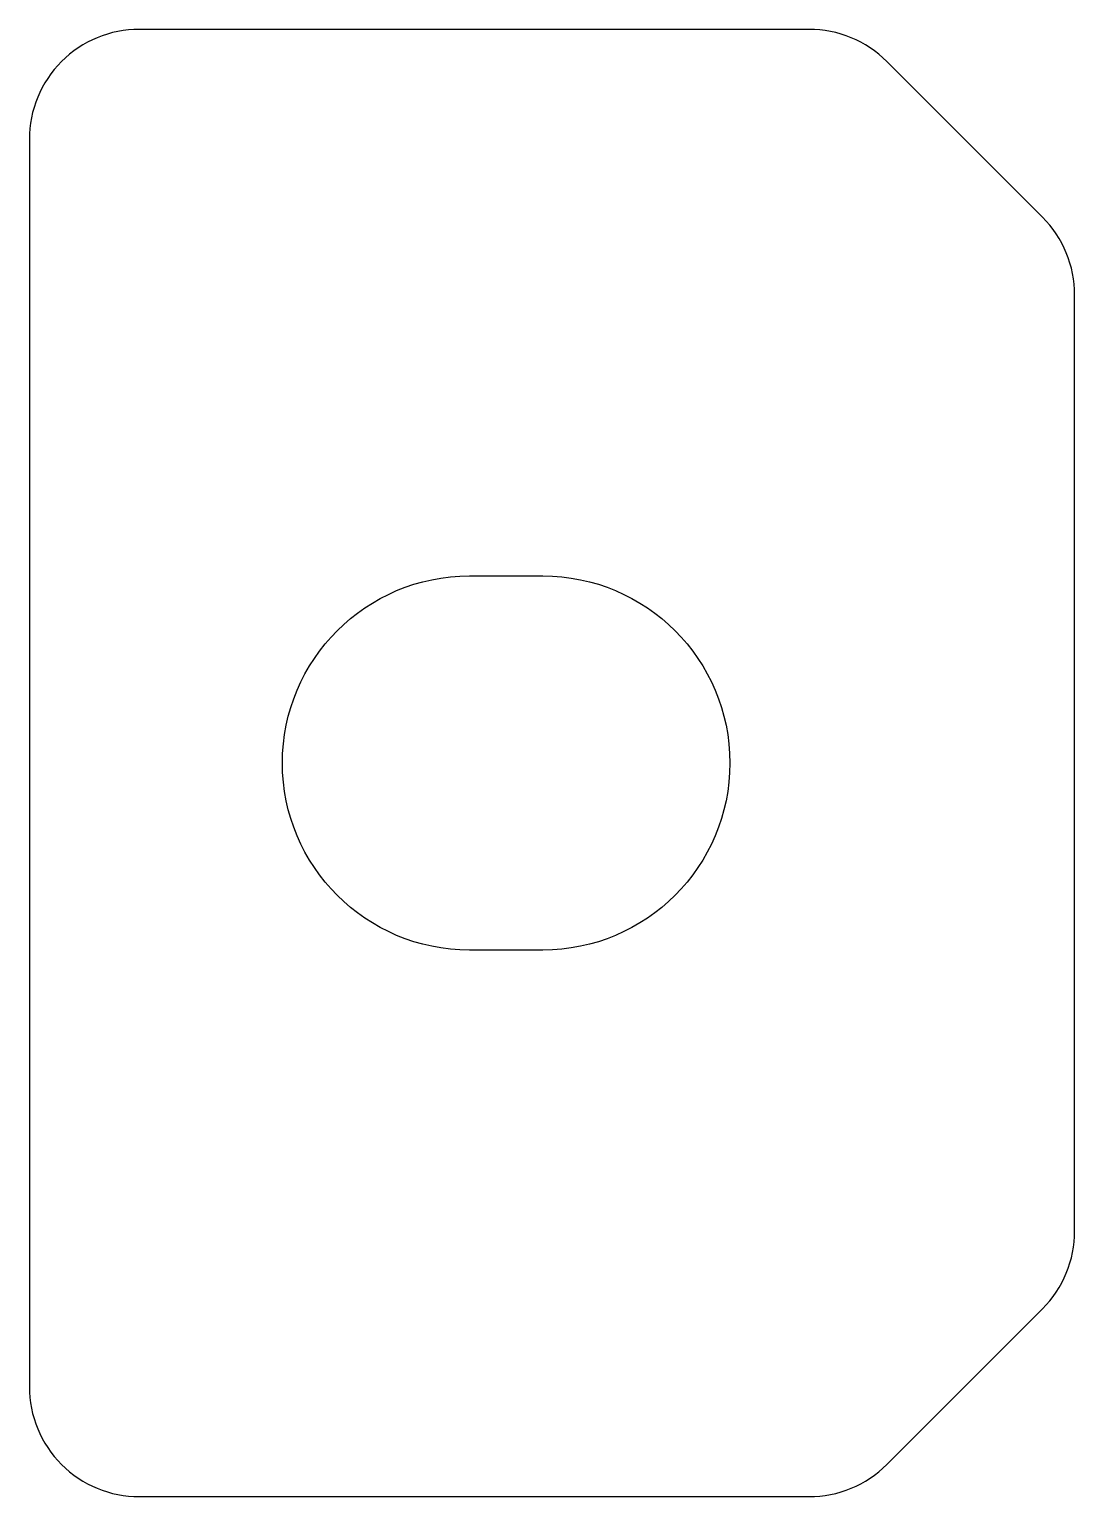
# Model space of a CAD drawing. Header units: millimetres. Extents: x -1165 to -1150.8, y 11.5 to 31.5.
import ezdxf

# ---------------------------------------------------------------- set-up
doc = ezdxf.new("R2010")
doc.units = ezdxf.units.MM
doc.layers.get('0').update_dxf_attribs({"linetype": 'CONTINUOUS'})

msp = doc.modelspace()

# ---------------------------------------------------------------- linework, layer by layer
for points in [[(-1153.311, 31.061, 0.198912), (-1154.371, 31.5), (-1163.5, 31.5, 0.414214), (-1165, 30), (-1165, 13, 0.414214), (-1163.5, 11.5), (-1154.371, 11.5, 0.198912), (-1153.311, 11.939), (-1151.189, 14.061, 0.198912), (-1150.75, 15.121), (-1150.75, 27.879, 0.198912), (-1151.189, 28.939)], [(-1158, 18.95), (-1159, 18.95, -1), (-1159, 24.05), (-1158, 24.05, -1)]]:
    msp.add_lwpolyline(points, format="xyb", close=True)

doc.saveas('drawing.dxf')
